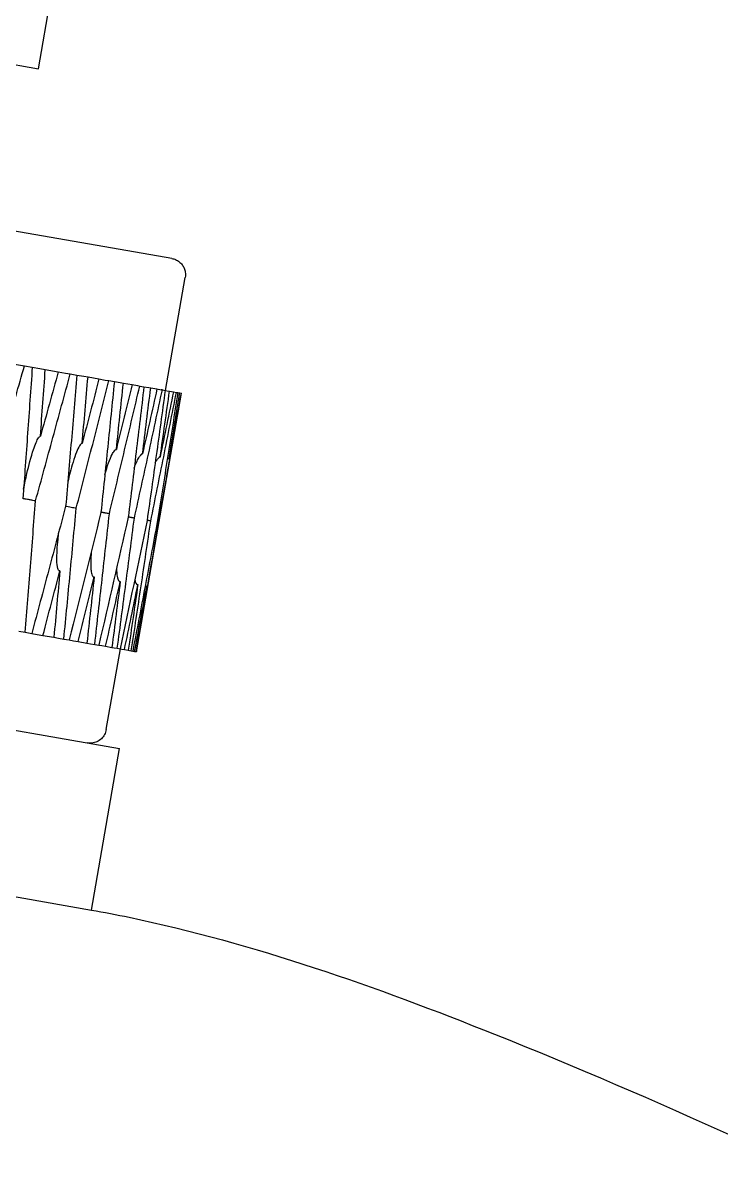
# Model space of a CAD drawing. Header units: millimetres. Extents: x 577 to 7172, y 252 to 2707.
# Drawn here: x 1555.67 to 1576.96, y 1657.62 to 1692.55 of the extents above; entities that cross this region are included whole.
import ezdxf

# ---------------------------------------------------------------- set-up
doc = ezdxf.new("R2010")
doc.units = ezdxf.units.MM
doc.header["$MEASUREMENT"] = 0
doc.layers.add('외형선(ISO)', color=7, linetype='Continuous', lineweight=30)

msp = doc.modelspace()

# ---------------------------------------------------------------- linework, layer by layer
at = {"layer": '외형선(ISO)'}
for p, q in [((1556.141, 1691.151), (1558.719, 1705.928)), ((1548.117, 1692.551), (1556.141, 1691.151)), ((1560.208, 1685.366), (1543.953, 1688.202)), ((1560.013, 1681.34), (1560.614, 1684.788)), ((1555.292, 1682.163), (1555.713, 1682.09)), ((1555.713, 1682.09), (1555.952, 1682.048)), ((1555.952, 1682.048), (1556.188, 1682.007)), ((1556.188, 1682.007), (1556.349, 1681.979)), ((1556.349, 1681.979), (1556.745, 1681.91)), ((1556.745, 1681.91), (1556.968, 1681.871)), ((1556.968, 1681.871), (1557.11, 1681.846)), ((1557.11, 1681.846), (1557.315, 1681.81)), ((1557.315, 1681.81), (1557.525, 1681.774)), ((1557.525, 1681.774), (1557.652, 1681.751)), ((1557.652, 1681.751), (1557.986, 1681.693)), ((1557.986, 1681.693), (1558.18, 1681.659)), ((1558.18, 1681.659), (1558.288, 1681.64)), ((1558.288, 1681.64), (1558.456, 1681.611)), ((1558.456, 1681.611), (1558.636, 1681.58)), ((1558.636, 1681.58), (1558.73, 1681.563)), ((1558.73, 1681.563), (1558.994, 1681.517)), ((1558.994, 1681.517), (1559.157, 1681.489)), ((1559.157, 1681.489), (1559.23, 1681.476)), ((1559.13, 1673.373), (1560.505, 1681.254)), ((1559.23, 1681.476), (1559.358, 1681.454)), ((1559.358, 1681.454), (1559.504, 1681.428)), ((1559.504, 1681.428), (1559.563, 1681.418)), ((1559.563, 1681.418), (1559.755, 1681.385)), ((1559.755, 1681.385), (1559.883, 1681.362)), ((1559.919, 1681.356), (1560.006, 1681.341)), ((1560.006, 1681.341), (1560.116, 1681.322)), ((1560.139, 1681.318), (1560.255, 1681.297)), ((1560.255, 1681.297), (1560.347, 1681.281)), ((1560.347, 1681.281), (1560.39, 1681.274)), ((1560.39, 1681.274), (1560.449, 1681.263)), ((1560.449, 1681.263), (1560.488, 1681.257)), ((1560.488, 1681.257), (1560.504, 1681.254)), ((1560.504, 1681.254), (1560.505, 1681.254)), ((1558.183, 1677.6), (1558.182, 1677.6)), ((1558.979, 1677.461), (1558.978, 1677.461)), ((1559.516, 1677.367), (1559.514, 1677.367)), ((1559.785, 1677.319), (1559.784, 1677.319)), ((1524.136, 1676.432), (1558.615, 1670.417)), ((1555.547, 1673.998), (1555.738, 1673.965)), ((1555.738, 1673.965), (1555.937, 1673.93)), ((1555.937, 1673.93), (1556.1, 1673.901)), ((1556.1, 1673.901), (1556.278, 1673.87)), ((1556.278, 1673.87), (1556.611, 1673.812)), ((1556.611, 1673.812), (1556.755, 1673.787)), ((1556.755, 1673.787), (1556.916, 1673.759)), ((1556.916, 1673.759), (1557.079, 1673.731)), ((1557.079, 1673.731), (1557.208, 1673.708)), ((1557.208, 1673.708), (1557.355, 1673.682)), ((1557.355, 1673.682), (1557.619, 1673.636)), ((1557.619, 1673.636), (1557.728, 1673.617)), ((1557.728, 1673.617), (1557.857, 1673.595)), ((1557.857, 1673.595), (1557.981, 1673.573)), ((1557.981, 1673.573), (1558.074, 1673.557)), ((1558.074, 1673.557), (1558.188, 1673.537)), ((1558.188, 1673.537), (1558.38, 1673.504)), ((1558.208, 1670.996), (1558.638, 1673.459)), ((1558.38, 1673.504), (1558.451, 1673.491)), ((1558.451, 1673.491), (1558.546, 1673.475)), ((1558.546, 1673.475), (1558.63, 1673.46)), ((1558.63, 1673.46), (1558.684, 1673.451)), ((1558.684, 1673.451), (1558.764, 1673.437)), ((1558.764, 1673.437), (1558.88, 1673.416)), ((1558.88, 1673.416), (1558.912, 1673.411)), ((1558.912, 1673.411), (1558.972, 1673.4)), ((1558.972, 1673.4), (1559.015, 1673.393)), ((1559.015, 1673.393), (1559.03, 1673.39)), ((1559.03, 1673.39), (1559.074, 1673.383)), ((1559.074, 1673.383), (1559.113, 1673.376)), ((1559.13, 1673.373), (1559.13, 1673.373)), ((1557.756, 1665.492), (1558.615, 1670.417)), ((1540.516, 1668.499), (1557.756, 1665.492))]:
    msp.add_line(p, q, dxfattribs=at)
for centre, radius, start, end in [((1497.885, 1349.592), 333.522, 79.30428, 79.30808), ((1474.032, 1223.3), 462.046, 79.30227, 79.30415)]:
    msp.add_arc(centre, radius, start, end, dxfattribs=at)
for points, knots in [([(1560.208, 1685.366), (1560.228, 1685.362), (1560.248, 1685.358), (1560.286, 1685.346), (1560.305, 1685.339), (1560.362, 1685.314), (1560.399, 1685.292), (1560.465, 1685.24), (1560.495, 1685.21), (1560.545, 1685.143), (1560.567, 1685.106), (1560.599, 1685.028), (1560.611, 1684.987), (1560.624, 1684.893), (1560.624, 1684.839), (1560.615, 1684.787)], [0, 0, 0, 0, 0.00609755, 0.00609755, 0.01210608, 0.01210608, 0.0247065, 0.0247065, 0.03730692, 0.03730692, 0.04990735, 0.04990735, 0.06250778, 0.06250778, 0.07833218, 0.07833218, 0.07833218, 0.07833218]), ([(1554.598, 1678.224), (1554.883, 1679.204), (1555.167, 1680.184), (1555.448, 1681.165), (1555.537, 1681.473), (1555.625, 1681.782), (1555.713, 1682.09)], [1.1898, 1.1898, 1.1898, 1.1898, 4.269826, 4.269826, 4.269826, 5.236912, 5.236912, 5.236912, 5.236912]), ([(1555.952, 1682.048), (1555.905, 1681.38), (1555.858, 1680.711), (1555.763, 1679.374), (1555.715, 1678.706), (1555.667, 1678.037)], [0.000001, 0.000001, 0.000001, 0.000001, 0.2022283, 0.2022283, 0.4043452, 0.4043452, 0.4043452, 0.4043452]), ([(1556.052, 1677.97), (1556.23, 1678.616), (1556.407, 1679.262), (1556.76, 1680.554), (1556.935, 1681.2), (1557.11, 1681.846)], [0.0000015, 0.0000015, 0.0000015, 0.0000015, 0.2024337, 0.2024337, 0.4049752, 0.4049752, 0.4049752, 0.4049752]), ([(1556.201, 1679.948), (1556.226, 1680.286), (1556.251, 1680.625), (1556.3, 1681.302), (1556.324, 1681.64), (1556.349, 1681.979)], [0.0000001, 0.0000001, 0.0000001, 0.0000001, 0.1025216, 0.1025216, 0.2050463, 0.2050463, 0.2050463, 0.2050463]), ([(1556.745, 1681.91), (1556.655, 1681.583), (1556.564, 1681.256), (1556.383, 1680.602), (1556.292, 1680.275), (1556.201, 1679.948)], [0.000001, 0.000001, 0.000001, 0.000001, 0.1025067, 0.1025067, 0.2050094, 0.2050094, 0.2050094, 0.2050094]), ([(1557.315, 1681.81), (1557.258, 1681.144), (1557.201, 1680.476), (1557.086, 1679.143), (1557.028, 1678.476), (1556.97, 1677.809)], [0.000001, 0.000001, 0.000001, 0.000001, 0.2022597, 0.2022597, 0.4044011, 0.4044011, 0.4044011, 0.4044011]), ([(1557.294, 1677.754), (1557.462, 1678.402), (1557.628, 1679.049), (1557.96, 1680.344), (1558.124, 1680.993), (1558.288, 1681.64)], [0, 0, 0, 0, 0.2024215, 0.2024215, 0.4049267, 0.4049267, 0.4049267, 0.4049267]), ([(1557.473, 1679.726), (1557.504, 1680.064), (1557.534, 1680.401), (1557.593, 1681.076), (1557.623, 1681.414), (1557.652, 1681.751)], [0, 0, 0, 0, 0.102515, 0.102515, 0.205021, 0.205021, 0.205021, 0.205021]), ([(1557.986, 1681.693), (1557.901, 1681.365), (1557.816, 1681.037), (1557.645, 1680.382), (1557.559, 1680.054), (1557.473, 1679.726)], [0.000001, 0.000001, 0.000001, 0.000001, 0.1024871, 0.1024871, 0.2049823, 0.2049823, 0.2049823, 0.2049823]), ([(1558.456, 1681.611), (1558.389, 1680.946), (1558.321, 1680.281), (1558.185, 1678.952), (1558.116, 1678.287), (1558.046, 1677.622)], [0.000001, 0.000001, 0.000001, 0.000001, 0.2022283, 0.2022283, 0.4043452, 0.4043452, 0.4043452, 0.4043452]), ([(1558.516, 1679.544), (1558.552, 1679.88), (1558.588, 1680.217), (1558.659, 1680.89), (1558.694, 1681.227), (1558.73, 1681.563)], [0.000004, 0.000004, 0.000004, 0.000004, 0.102524, 0.102524, 0.2050502, 0.2050502, 0.2050502, 0.2050502]), ([(1558.994, 1681.517), (1558.915, 1681.188), (1558.836, 1680.859), (1558.676, 1680.202), (1558.596, 1679.873), (1558.516, 1679.544)], [0.000001, 0.000001, 0.000001, 0.000001, 0.1025083, 0.1025083, 0.2050094, 0.2050094, 0.2050094, 0.2050094]), ([(1558.303, 1677.577), (1558.46, 1678.227), (1558.615, 1678.877), (1558.924, 1680.176), (1559.077, 1680.826), (1559.23, 1681.476)], [0.000001, 0.000001, 0.000001, 0.000001, 0.2024334, 0.2024334, 0.4049748, 0.4049748, 0.4049748, 0.4049748]), ([(1559.358, 1681.454), (1559.279, 1680.791), (1559.2, 1680.128), (1559.04, 1678.802), (1558.96, 1678.14), (1558.878, 1677.477)], [0.000001, 0.000001, 0.000001, 0.000001, 0.2022283, 0.2022283, 0.4043452, 0.4043452, 0.4043452, 0.4043452]), ([(1559.065, 1677.445), (1559.209, 1678.096), (1559.353, 1678.748), (1559.638, 1680.052), (1559.779, 1680.704), (1559.919, 1681.356)], [0.000001, 0.000001, 0.000001, 0.000001, 0.2024334, 0.2024334, 0.4049748, 0.4049748, 0.4049748, 0.4049748]), ([(1559.313, 1679.405), (1559.355, 1679.74), (1559.397, 1680.076), (1559.48, 1680.747), (1559.522, 1681.083), (1559.563, 1681.418)], [0.0000011, 0.0000011, 0.0000011, 0.0000011, 0.1025222, 0.1025222, 0.2050477, 0.2050477, 0.2050477, 0.2050477]), ([(1559.755, 1681.385), (1559.682, 1681.055), (1559.608, 1680.725), (1559.461, 1680.065), (1559.387, 1679.735), (1559.313, 1679.405)], [0.000001, 0.000001, 0.000001, 0.000001, 0.1025077, 0.1025077, 0.2050099, 0.2050099, 0.2050099, 0.2050099]), ([(1560.006, 1681.341), (1559.916, 1680.68), (1559.824, 1680.019), (1559.64, 1678.698), (1559.547, 1678.037), (1559.453, 1677.377)], [0.000001, 0.000001, 0.000001, 0.000001, 0.2022283, 0.2022283, 0.4043452, 0.4043452, 0.4043452, 0.4043452]), ([(1559.566, 1677.357), (1559.698, 1678.011), (1559.829, 1678.665), (1560.089, 1679.973), (1560.219, 1680.627), (1560.347, 1681.281)], [0.0000009, 0.0000009, 0.0000009, 0.0000009, 0.2024334, 0.2024334, 0.4049747, 0.4049747, 0.4049747, 0.4049747]), ([(1560.39, 1681.274), (1560.287, 1680.615), (1560.183, 1679.956), (1559.974, 1678.639), (1559.869, 1677.981), (1559.762, 1677.323)], [0.000001, 0.000001, 0.000001, 0.000001, 0.2022283, 0.2022283, 0.4043452, 0.4043452, 0.4043452, 0.4043452]), ([(1559.852, 1679.311), (1559.9, 1679.645), (1559.948, 1679.98), (1560.044, 1680.649), (1560.091, 1680.983), (1560.139, 1681.318)], [0.000001, 0.000001, 0.000001, 0.000001, 0.1025219, 0.1025219, 0.2050473, 0.2050473, 0.2050473, 0.2050473]), ([(1560.255, 1681.297), (1560.189, 1680.966), (1560.122, 1680.635), (1559.987, 1679.973), (1559.919, 1679.642), (1559.852, 1679.311)], [0.000001, 0.000001, 0.000001, 0.000001, 0.1025074, 0.1025074, 0.2050094, 0.2050094, 0.2050094, 0.2050094]), ([(1560.488, 1681.257), (1560.428, 1680.925), (1560.367, 1680.592), (1560.245, 1679.928), (1560.184, 1679.596), (1560.123, 1679.264)], [0.000001, 0.000001, 0.000001, 0.000001, 0.1025074, 0.1025074, 0.2050094, 0.2050094, 0.2050094, 0.2050094]), ([(1560.21, 1679.791), (1560.25, 1680.036), (1560.29, 1680.282), (1560.37, 1680.773), (1560.409, 1681.018), (1560.449, 1681.263)], [0.000001, 0.000001, 0.000001, 0.000001, 0.0754921, 0.0754921, 0.1509845, 0.1509845, 0.1509845, 0.1509845]), ([(1555.991, 1679.541), (1556.014, 1679.611), (1556.041, 1679.686), (1556.092, 1679.804), (1556.119, 1679.861), (1556.155, 1679.912), (1556.165, 1679.924), (1556.179, 1679.937), (1556.184, 1679.94), (1556.192, 1679.945), (1556.197, 1679.947), (1556.201, 1679.948)], [-0.04409196, -0.04409196, -0.04409196, -0.04409196, -0.02357216, -0.02357216, -0.00811413, -0.00811413, -0.00353733, -0.00353733, -0.00165386, -0.00165386, -0.00000176, -0.00000176, -0.00000176, -0.00000176]), ([(1555.688, 1678.33), (1555.72, 1678.489), (1555.754, 1678.649), (1555.845, 1679.043), (1555.915, 1679.314), (1555.991, 1679.541)], [0.027361, 0.027361, 0.027361, 0.027361, 0.075409, 0.075409, 0.1493378, 0.1493378, 0.1493378, 0.1493378]), ([(1557.301, 1679.457), (1557.227, 1679.273), (1557.159, 1679.037), (1557.108, 1678.845), (1557.082, 1678.749), (1557.058, 1678.651), (1557.035, 1678.553)], [0, 0, 0, 0, 0.645261, 0.645261, 0.645261, 1.007738, 1.007738, 1.007738, 1.007738]), ([(1557.473, 1679.726), (1557.467, 1679.725), (1557.461, 1679.722), (1557.448, 1679.714), (1557.442, 1679.709), (1557.421, 1679.689), (1557.407, 1679.669), (1557.36, 1679.596), (1557.326, 1679.519), (1557.301, 1679.457)], [-0.0318104, -0.0318104, -0.0318104, -0.0318104, -0.02958552, -0.02958552, -0.02693862, -0.02693862, -0.02032854, -0.02032854, -0.000001, -0.000001, -0.000001, -0.000001]), ([(1558.385, 1679.385), (1558.404, 1679.423), (1558.429, 1679.467), (1558.465, 1679.511), (1558.476, 1679.522), (1558.492, 1679.534), (1558.497, 1679.537), (1558.507, 1679.542), (1558.511, 1679.543), (1558.516, 1679.544)], [-0.02079627, -0.02079627, -0.02079627, -0.02079627, -0.00793257, -0.00793257, -0.00344264, -0.00344264, -0.0016072, -0.0016072, -0.00000098, -0.00000098, -0.00000098, -0.00000098]), ([(1559.061, 1678.973), (1559.103, 1679.088), (1559.151, 1679.206), (1559.209, 1679.303), (1559.217, 1679.316), (1559.225, 1679.328)], [0.13537123, 0.13537123, 0.13537123, 0.13537123, 0.15562559, 0.15562559, 0.15869183, 0.15869183, 0.15869183, 0.15869183]), ([(1559.7, 1679.131), (1559.713, 1679.157), (1559.727, 1679.182), (1559.761, 1679.235), (1559.783, 1679.266), (1559.807, 1679.287)], [-0.0169717, -0.0169717, -0.0169717, -0.0169717, -0.00949694, -0.00949694, -0.000001, -0.000001, -0.000001, -0.000001]), ([(1560.068, 1679.231), (1560.072, 1679.235), (1560.076, 1679.239), (1560.086, 1679.247), (1560.093, 1679.252), (1560.106, 1679.259), (1560.112, 1679.261), (1560.119, 1679.263)], [0.208468637, 0.208468637, 0.208468637, 0.208468637, 0.210266799, 0.210266799, 0.21295214, 0.21295214, 0.215184766, 0.215184766, 0.215184766, 0.215184766]), ([(1559.8, 1677.316), (1559.84, 1677.538), (1559.881, 1677.76), (1559.961, 1678.204), (1560.001, 1678.427), (1560.041, 1678.649)], [0.000001, 0.000001, 0.000001, 0.000001, 0.0685016, 0.0685016, 0.1370036, 0.1370036, 0.1370036, 0.1370036]), ([(1555.868, 1678.005), (1555.847, 1678.009), (1555.826, 1678.013), (1555.782, 1678.021), (1555.76, 1678.025), (1555.72, 1678.032), (1555.701, 1678.035), (1555.678, 1678.04), (1555.673, 1678.041), (1555.667, 1678.041)], [0.00004601, 0.00004601, 0.00004601, 0.00004601, 0.00659218, 0.00659218, 0.01366133, 0.01366133, 0.02026028, 0.02026028, 0.022448, 0.022448, 0.022448, 0.022448]), ([(1556.052, 1677.97), (1556.026, 1677.975), (1555.997, 1677.981), (1555.935, 1677.992), (1555.902, 1677.999), (1555.868, 1678.005)], [-0.02039106, -0.02039106, -0.02039106, -0.02039106, -0.01029564, -0.01029564, -0.00012368, -0.00012368, -0.00012368, -0.00012368]), ([(1555.738, 1673.965), (1555.792, 1674.632), (1555.845, 1675.299), (1555.949, 1676.635), (1556.001, 1677.302), (1556.052, 1677.97)], [0.000001, 0.000001, 0.000001, 0.000001, 0.2024114, 0.2024114, 0.4048476, 0.4048476, 0.4048476, 0.4048476]), ([(1556.97, 1677.81), (1556.799, 1677.163), (1556.628, 1676.516), (1556.283, 1675.223), (1556.11, 1674.576), (1555.937, 1673.93)], [0.0000094, 0.0000094, 0.0000094, 0.0000094, 0.2023441, 0.2023441, 0.4046361, 0.4046361, 0.4046361, 0.4046361]), ([(1556.916, 1673.759), (1556.98, 1674.425), (1557.044, 1675.09), (1557.17, 1676.422), (1557.232, 1677.088), (1557.294, 1677.754)], [0.000001, 0.000001, 0.000001, 0.000001, 0.202444, 0.202444, 0.4048711, 0.4048711, 0.4048711, 0.4048711]), ([(1557.14, 1677.783), (1557.167, 1677.777), (1557.194, 1677.772), (1557.246, 1677.763), (1557.271, 1677.758), (1557.294, 1677.754)], [-0.01649213, -0.01649213, -0.01649213, -0.01649213, -0.00822933, -0.00822933, -0.00002589, -0.00002589, -0.00002589, -0.00002589]), ([(1557.857, 1673.595), (1557.933, 1674.258), (1558.008, 1674.922), (1558.157, 1676.25), (1558.231, 1676.914), (1558.303, 1677.577)], [0.000001, 0.000001, 0.000001, 0.000001, 0.2024117, 0.2024117, 0.4048476, 0.4048476, 0.4048476, 0.4048476]), ([(1558.303, 1677.577), (1558.284, 1677.581), (1558.265, 1677.585), (1558.224, 1677.592), (1558.204, 1677.596), (1558.183, 1677.6)], [0.000001, 0.000001, 0.000001, 0.000001, 0.00632804, 0.00632804, 0.01265459, 0.01265459, 0.01265459, 0.01265459]), ([(1558.546, 1673.475), (1558.634, 1674.136), (1558.721, 1674.798), (1558.894, 1676.121), (1558.98, 1676.783), (1559.065, 1677.445)], [0.000001, 0.000001, 0.000001, 0.000001, 0.2024117, 0.2024117, 0.4048476, 0.4048476, 0.4048476, 0.4048476]), ([(1558.972, 1673.4), (1559.073, 1674.059), (1559.173, 1674.719), (1559.371, 1676.038), (1559.469, 1676.697), (1559.566, 1677.357)], [0.000001, 0.000001, 0.000001, 0.000001, 0.2024117, 0.2024117, 0.4048476, 0.4048476, 0.4048476, 0.4048476]), ([(1559.762, 1677.323), (1559.639, 1676.668), (1559.516, 1676.012), (1559.267, 1674.702), (1559.141, 1674.048), (1559.015, 1673.393)], [0.000001, 0.000001, 0.000001, 0.000001, 0.2023552, 0.2023552, 0.4046826, 0.4046826, 0.4046826, 0.4046826]), ([(1559.13, 1673.373), (1559.243, 1674.03), (1559.356, 1674.687), (1559.579, 1676.001), (1559.69, 1676.659), (1559.8, 1677.316)], [0.000001, 0.000001, 0.000001, 0.000001, 0.2024117, 0.2024117, 0.4048476, 0.4048476, 0.4048476, 0.4048476]), ([(1556.704, 1676.153), (1556.699, 1676.351), (1556.717, 1676.596), (1556.737, 1676.79), (1556.744, 1676.869), (1556.753, 1676.947), (1556.763, 1677.025)], [0, 0, 0, 0, 0.644616, 0.644616, 0.644616, 0.9035114, 0.9035114, 0.9035114, 0.9035114]), ([(1557.748, 1676.413), (1557.734, 1676.208), (1557.731, 1676.035), (1557.742, 1675.888), (1557.743, 1675.87), (1557.745, 1675.853)], [-0.04451086, -0.04451086, -0.04451086, -0.04451086, -0.00532119, -0.00532119, -0.000001, -0.000001, -0.000001, -0.000001]), ([(1556.795, 1675.837), (1556.791, 1675.836), (1556.787, 1675.836), (1556.779, 1675.837), (1556.776, 1675.838), (1556.766, 1675.844), (1556.761, 1675.849), (1556.745, 1675.869), (1556.738, 1675.889), (1556.712, 1675.975), (1556.706, 1676.076), (1556.704, 1676.153)], [0.00000281, 0.00000281, 0.00000281, 0.00000281, 0.0013801, 0.0013801, 0.00274413, 0.00274413, 0.00528149, 0.00528149, 0.01103516, 0.01103516, 0.03070237, 0.03070237, 0.03070237, 0.03070237]), ([(1558.523, 1675.921), (1558.525, 1675.829), (1558.53, 1675.74), (1558.546, 1675.653), (1558.549, 1675.637), (1558.553, 1675.622)], [-0.02675027, -0.02675027, -0.02675027, -0.02675027, -0.00465732, -0.00465732, -0.000001, -0.000001, -0.000001, -0.000001]), ([(1556.278, 1673.87), (1556.364, 1674.198), (1556.451, 1674.526), (1556.623, 1675.181), (1556.709, 1675.509), (1556.795, 1675.837)], [0.000001, 0.000001, 0.000001, 0.000001, 0.1025131, 0.1025131, 0.2050576, 0.2050576, 0.2050576, 0.2050576]), ([(1556.795, 1675.837), (1556.765, 1675.499), (1556.734, 1675.162), (1556.673, 1674.487), (1556.642, 1674.15), (1556.611, 1673.812)], [0, 0, 0, 0, 0.1025356, 0.1025356, 0.2050389, 0.2050389, 0.2050389, 0.2050389]), ([(1557.355, 1673.682), (1557.436, 1674.011), (1557.517, 1674.34), (1557.678, 1674.997), (1557.758, 1675.326), (1557.838, 1675.655)], [0.000001, 0.000001, 0.000001, 0.000001, 0.1025335, 0.1025335, 0.2050688, 0.2050688, 0.2050688, 0.2050688]), ([(1557.838, 1675.655), (1557.802, 1675.318), (1557.766, 1674.982), (1557.693, 1674.309), (1557.656, 1673.973), (1557.619, 1673.636)], [0.0000033, 0.0000033, 0.0000033, 0.0000033, 0.1025288, 0.1025288, 0.2050516, 0.2050516, 0.2050516, 0.2050516]), ([(1557.745, 1675.853), (1557.751, 1675.801), (1557.761, 1675.74), (1557.786, 1675.688), (1557.793, 1675.676), (1557.807, 1675.662), (1557.813, 1675.659), (1557.822, 1675.655), (1557.825, 1675.655), (1557.831, 1675.654), (1557.835, 1675.654), (1557.838, 1675.655)], [0.000001, 0.000001, 0.000001, 0.000001, 0.01569792, 0.01569792, 0.02025314, 0.02025314, 0.02272431, 0.02272431, 0.02390441, 0.02390441, 0.02509666, 0.02509666, 0.02509666, 0.02509666]), ([(1559.077, 1675.575), (1559.078, 1675.571), (1559.079, 1675.567), (1559.087, 1675.529), (1559.097, 1675.492), (1559.112, 1675.464)], [0.21469546, 0.21469546, 0.21469546, 0.21469546, 0.21688305, 0.21688305, 0.23532416, 0.23532416, 0.23532416, 0.23532416]), ([(1558.188, 1673.537), (1558.263, 1673.867), (1558.338, 1674.197), (1558.487, 1674.856), (1558.561, 1675.186), (1558.635, 1675.516)], [0.000001, 0.000001, 0.000001, 0.000001, 0.1025329, 0.1025329, 0.2050693, 0.2050693, 0.2050693, 0.2050693]), ([(1558.635, 1675.516), (1558.593, 1675.18), (1558.551, 1674.845), (1558.466, 1674.174), (1558.423, 1673.839), (1558.38, 1673.504)], [0.0000011, 0.0000011, 0.0000011, 0.0000011, 0.1025277, 0.1025277, 0.2050499, 0.2050499, 0.2050499, 0.2050499]), ([(1558.764, 1673.437), (1558.833, 1673.767), (1558.901, 1674.098), (1559.038, 1674.76), (1559.106, 1675.091), (1559.173, 1675.422)], [0.000001, 0.000001, 0.000001, 0.000001, 0.1025327, 0.1025327, 0.2050689, 0.2050689, 0.2050689, 0.2050689]), ([(1559.173, 1675.422), (1559.125, 1675.088), (1559.076, 1674.753), (1558.979, 1674.085), (1558.93, 1673.751), (1558.88, 1673.416)], [0.000001, 0.000001, 0.000001, 0.000001, 0.1025275, 0.1025275, 0.2050494, 0.2050494, 0.2050494, 0.2050494]), ([(1559.074, 1673.383), (1559.136, 1673.714), (1559.198, 1674.046), (1559.322, 1674.71), (1559.383, 1675.043), (1559.445, 1675.375)], [0.000001, 0.000001, 0.000001, 0.000001, 0.1025326, 0.1025326, 0.2050688, 0.2050688, 0.2050688, 0.2050688]), ([(1559.445, 1675.375), (1559.39, 1675.041), (1559.335, 1674.708), (1559.224, 1674.042), (1559.169, 1673.709), (1559.113, 1673.376)], [0.000001, 0.000001, 0.000001, 0.000001, 0.1025274, 0.1025274, 0.2050493, 0.2050493, 0.2050493, 0.2050493]), ([(1558.209, 1670.996), (1558.199, 1670.943), (1558.181, 1670.891), (1558.13, 1670.797), (1558.097, 1670.753), (1558.02, 1670.681), (1557.974, 1670.65), (1557.878, 1670.606), (1557.826, 1670.591), (1557.749, 1670.582), (1557.726, 1670.581), (1557.678, 1670.583), (1557.654, 1670.585), (1557.63, 1670.589)], [0, 0, 0, 0, 0.01614686, 0.01614686, 0.03207063, 0.03207063, 0.0480026, 0.0480026, 0.06393462, 0.06393462, 0.07102006, 0.07102006, 0.07825302, 0.07825302, 0.07825302, 0.07825302]), ([(1557.756, 1665.492), (1558.141, 1665.424), (1558.525, 1665.351), (1562.725, 1664.476), (1566.428, 1663.153), (1579.925, 1657.759), (1589.327, 1652.638), (1602.236, 1647.983), (1605.223, 1647.06), (1608.248, 1646.532)], [0, 0, 0, 0, 0.117395, 0.117395, 1.287005, 1.287005, 4.478067, 4.478067, 5.403935, 5.403935, 5.403935, 5.403935])]:
    msp.add_open_spline(points, degree=3, knots=knots, dxfattribs=at)
for points, weights in [([(1559.919, 1681.356), (1559.901, 1681.359), (1559.883, 1681.362)], [0.947682051388, 0.967683877749, 0.991935982978]), ([(1560.116, 1681.322), (1560.128, 1681.32), (1560.139, 1681.318)], [0.992855807227, 0.977697103444, 0.964187949655]), ([(1559.313, 1679.405), (1559.274, 1679.399), (1559.225, 1679.328)], [0.980453894888, 0.932602239748, 0.902794491623]), ([(1559.852, 1679.311), (1559.831, 1679.308), (1559.807, 1679.287)], [0.98049307149, 0.954838713945, 0.934369071347]), ([(1560.123, 1679.264), (1560.121, 1679.263), (1560.119, 1679.263)], [0.980642581944, 0.977967134428, 0.975348009714]), ([(1559.065, 1677.445), (1559.023, 1677.453), (1558.979, 1677.461)], [0.904789364112, 0.939961552881, 0.999278551982]), ([(1559.566, 1677.357), (1559.541, 1677.362), (1559.516, 1677.367)], [0.935704047821, 0.961642348335, 0.99577042427]), ([(1559.113, 1673.376), (1559.121, 1673.374), (1559.13, 1673.373)], [0.984702740122, 0.974117893413, 0.964387332145])]:
    msp.add_rational_spline(points, weights, degree=2, dxfattribs=at)
for points in [[(1560.041, 1678.649), (1560.197, 1679.517), (1560.351, 1680.385), (1560.504, 1681.254)], [(1560.123, 1679.264), (1560.152, 1679.439), (1560.181, 1679.615), (1560.21, 1679.791)], [(1558.166, 1678.774), (1558.242, 1679.04), (1558.317, 1679.251), (1558.385, 1679.385)], [(1556.97, 1677.814), (1557.02, 1677.805), (1557.079, 1677.794), (1557.14, 1677.781)], [(1558.046, 1677.622), (1557.727, 1676.324), (1557.405, 1675.027), (1557.079, 1673.731)], [(1558.878, 1677.477), (1558.583, 1676.175), (1558.284, 1674.874), (1557.981, 1673.573)], [(1559.453, 1677.377), (1559.182, 1676.071), (1558.908, 1674.765), (1558.63, 1673.46)], [(1559.398, 1675.394), (1559.403, 1675.389), (1559.407, 1675.385), (1559.413, 1675.382)]]:
    msp.add_open_spline(points, degree=3, dxfattribs=at)
for points, weights, knots in [([(1558.182, 1677.6), (1558.18, 1677.601), (1558.177, 1677.601), (1558.108, 1677.614), (1558.046, 1677.626)], [0.993852296592, 0.996893193464, 1, 0.911916322974, 0.876812596729], [1.5541344, 1.5541344, 1.5541344, 1.5707963, 1.5707963, 2.0431921, 2.0431921, 2.0431921]), ([(1558.978, 1677.461), (1558.976, 1677.461), (1558.974, 1677.462), (1558.925, 1677.471), (1558.879, 1677.48)], [0.995534528244, 0.997749979348, 1, 0.935454489184, 0.899357045437], [1.5587294, 1.5587294, 1.5587294, 1.5707963, 1.5707963, 1.9169561, 1.9169561, 1.9169561]), ([(1559.514, 1677.367), (1559.514, 1677.367), (1559.513, 1677.367), (1559.483, 1677.373), (1559.454, 1677.378)], [0.997537846396, 0.998763704826, 1, 0.959763302272, 0.930581772367], [1.564166, 1.564166, 1.564166, 1.5707963, 1.5707963, 1.7865871, 1.7865871, 1.7865871]), ([(1558.553, 1675.622), (1558.577, 1675.524), (1558.621, 1675.516), (1558.628, 1675.515), (1558.635, 1675.516)], [0.905892863761, 0.941103024422, 1, 0.990258177969, 0.981164394815], [5.9673188, 5.9673188, 5.9673188, 6.2831853, 6.2831853, 6.335431, 6.335431, 6.335431]), ([(1559.112, 1675.464), (1559.132, 1675.427), (1559.159, 1675.422), (1559.166, 1675.421), (1559.173, 1675.422)], [0.936435108742, 0.963724832468, 1, 0.990168385001, 0.98099681023], [6.0886403, 6.0886403, 6.0886403, 6.2831853, 6.2831853, 6.3359126, 6.3359126, 6.3359126]), ([(1559.413, 1675.382), (1559.421, 1675.377), (1559.43, 1675.375), (1559.437, 1675.374), (1559.445, 1675.375)], [0.976383486087, 0.987672930624, 1, 0.990070654855, 0.98081453728], [6.2170748, 6.2170748, 6.2170748, 6.2831853, 6.2831853, 6.3364367, 6.3364367, 6.3364367])]:
    msp.add_rational_spline(points, weights, degree=2, knots=knots, dxfattribs=at)

doc.saveas('drawing.dxf')
